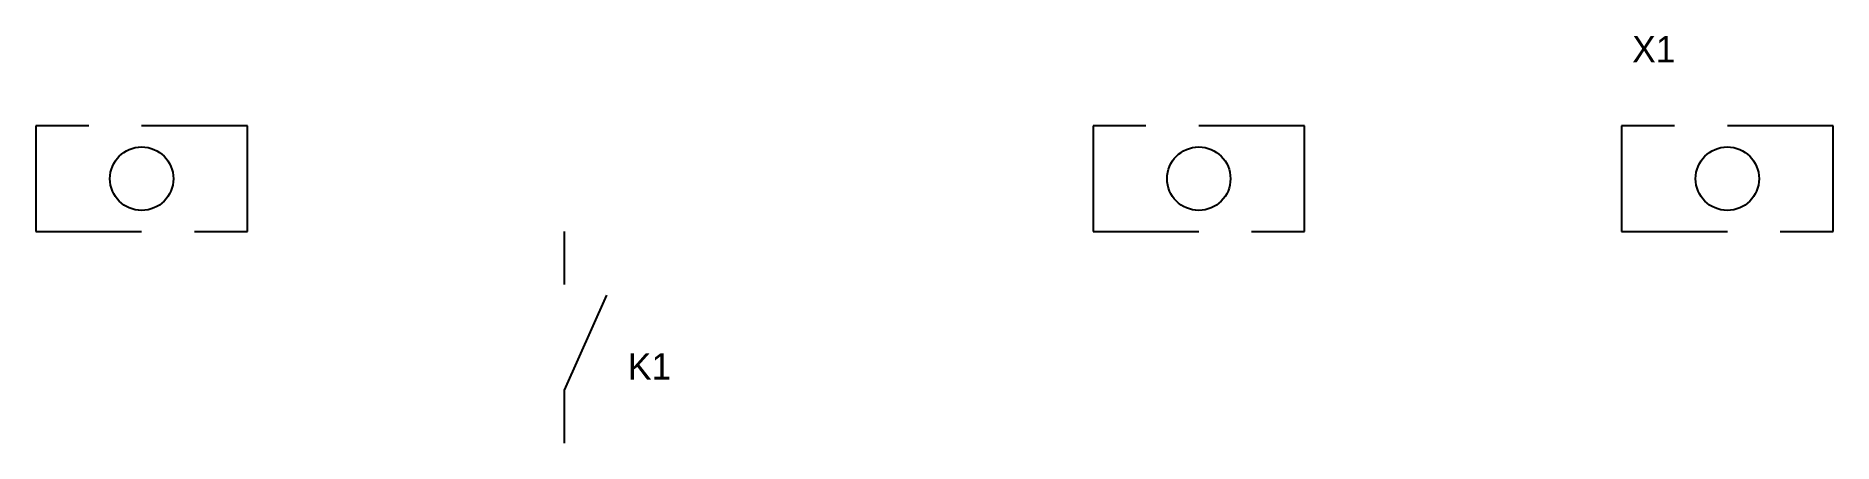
# Model space of a CAD drawing. Header units: millimetres. Extents: x 0 to 170, y -20 to 18.
import ezdxf

# ---------------------------------------------------------------- set-up
doc = ezdxf.new("R2010")
doc.units = ezdxf.units.MM
doc.linetypes.add('TRATTO', pattern=[15, 10, -5])
doc.layers.add('SIMBOLI', color=1, linetype='Continuous')

# ---------------------------------------------------------------- blocks, each defined once
blk = doc.blocks.new('simbolo-con-tipo-di-linea')
at = {"linetype": 'TRATTO'}
blk.add_lwpolyline([(0, 0), (20, 0), (20, 10), (0, 10)], close=True, dxfattribs=at)
at = {"layer": 'SIMBOLI'}
blk.add_circle((10, 5), 3, dxfattribs=at)
blk.add_attdef('SIGLA', (1, 16), '', height=2.5)
at = {"flags": 2}
blk.add_attdef('TIPO', (1, 12), '', height=2.5, dxfattribs=at)
blk = doc.blocks.new('simbolo-contatto')
for p, q in [((0, -5), (0, 0)), ((0, -20), (0, -15))]:
    blk.add_line(p, q)
at = {"layer": 'SIMBOLI'}
blk.add_line((0, -15), (4, -6), dxfattribs=at)
at = {"flags": 2}
blk.add_attdef('TIPO', (6, -8), '', height=2.5, dxfattribs=at)
blk.add_attdef('SIGLA', (6, -14), '', height=2.5)

msp = doc.modelspace()

# ---------------------------------------------------------------- block references
ref = msp.add_blockref('simbolo-con-tipo-di-linea', (150, 0))
ref.add_attrib('SIGLA', 'X1', (151, 16), dxfattribs={"height": 2.5})
for p in [(0, 0), (100, 0)]:
    msp.add_blockref('simbolo-con-tipo-di-linea', p)
ref = msp.add_blockref('simbolo-contatto', (50, 0))
ref.add_attrib('SIGLA', 'K1', (56, -14), dxfattribs={"height": 2.5})

doc.saveas('drawing.dxf')
